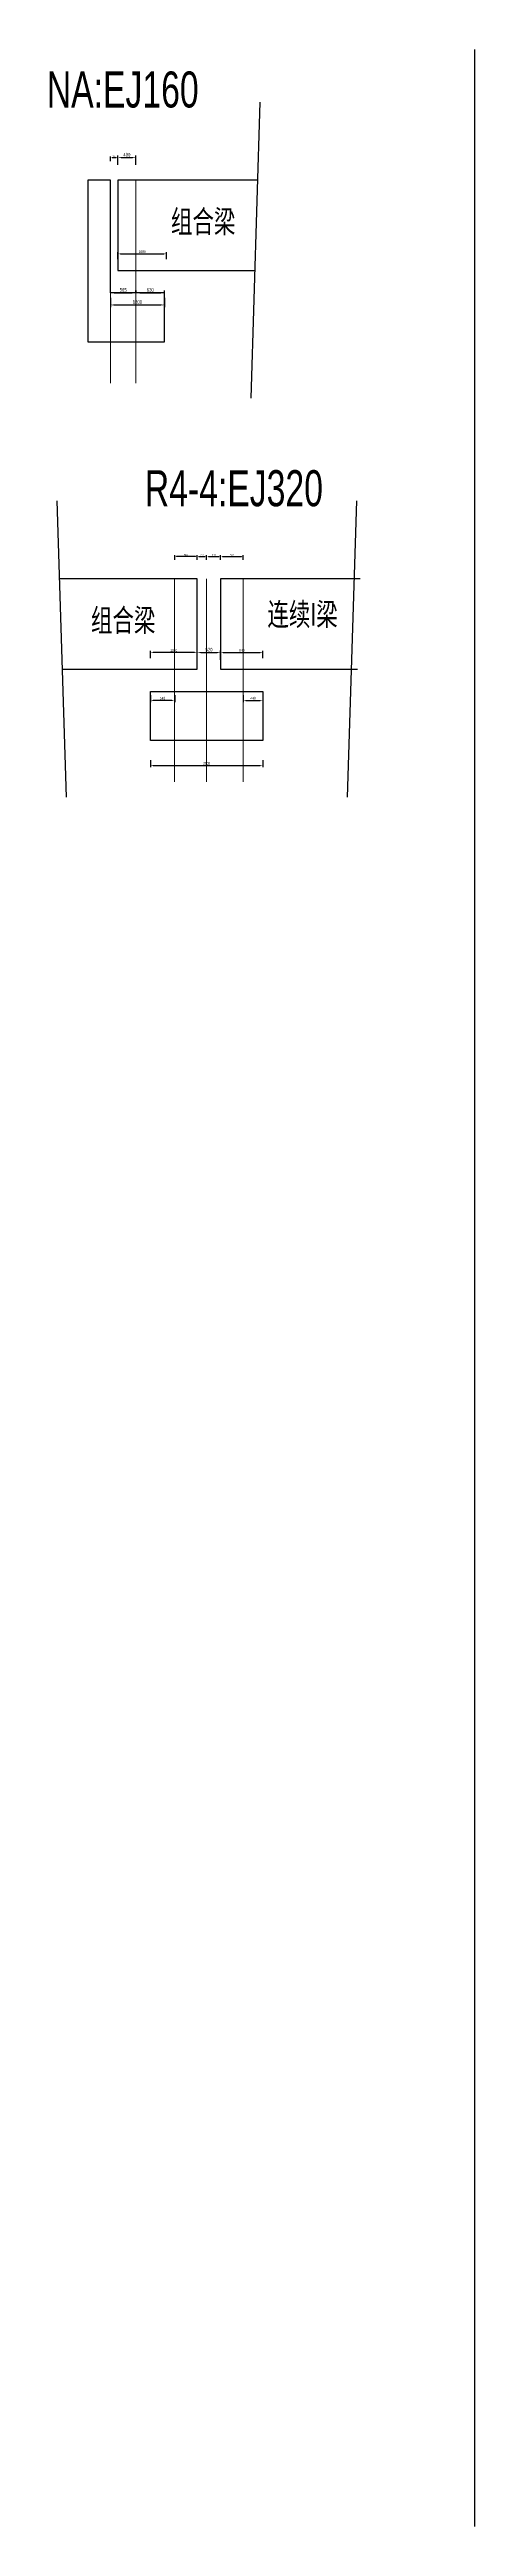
# Model space of a CAD drawing. Header units: metres. Extents: x -46646 to 70989, y -45883 to 20242.
# Drawn here: x 9116 to 18547, y -45883 to 9078 of the extents above; entities that cross this region are included whole.
import ezdxf

# ---------------------------------------------------------------- set-up
doc = ezdxf.new("R2010")
doc.units = ezdxf.units.M
for name, color, linetype, lineweight in [('H标注', 3, 'Continuous', 9), ('H粗线', 4, 'Continuous', 30), ('H设计线', 1, 'Continuous', 15)]:
    doc.layers.add(name, color=color, linetype=linetype, lineweight=lineweight)
doc.styles.add('H仿宋', font='FS_GB2312.ttf', dxfattribs={"width": 0.7})
doc.styles.add('MtXpl__GB2312', font='FS_GB2312.ttf')
doc.dimstyles.new('Annotative', dxfattribs={"dimscale": 0, "dimtxt": 2, "dimasz": 2, "dimexe": 1.25, "dimexo": 0.625, "dimtad": 1, "dimtxsty": 'H仿宋', "dimcen": 2.5, "dimadec": 0, "dimazin": 0, "dimtfac": 1, "dimtmove": 0, "dimatfit": 3, "dimfxl": 4, "dimfxlon": 1, "dimarcsym": 0})

# ---------------------------------------------------------------- blocks, each defined once
blk = doc.blocks.new('*D58')
at = {"layer": 'Defpoints', "color": 0}
for p in [(12603, -2169), (12393, -2670), (12603, -2670)]:
    blk.add_point(p, dxfattribs=at)
at = {"layer": 'H标注', "color": 0, "lineweight": -2}
for p, q in [((12393, -2249), (12393, -2144)), ((12433, -2169), (12563, -2169)), ((12603, -2249), (12603, -2144))]:
    blk.add_line(p, q, dxfattribs=at)
at = {"layer": 'H标注', "color": 0}
for points in [[(12433, -2162), (12433, -2175), (12393, -2169)], [(12563, -2162), (12563, -2175), (12603, -2169)]]:
    blk.add_solid(points, dxfattribs=at)
at = {"layer": 'H标注', "color": 0, "insert": (12498, -2136), "char_height": 40, "attachment_point": 5, "style": 'H仿宋'}
blk.add_mtext('210', dxfattribs=at)
blk = doc.blocks.new('*D61')
at = {"layer": 'Defpoints', "color": 0}
for p in [(12913, -2169), (12603, -2670), (12913, -2670)]:
    blk.add_point(p, dxfattribs=at)
at = {"layer": 'H标注', "color": 0, "lineweight": -2}
for p, q in [((12603, -2249), (12603, -2144)), ((12643, -2169), (12873, -2169)), ((12913, -2249), (12913, -2144))]:
    blk.add_line(p, q, dxfattribs=at)
at = {"layer": 'H标注', "color": 0}
for points in [[(12643, -2162), (12643, -2175), (12603, -2169)], [(12873, -2162), (12873, -2175), (12913, -2169)]]:
    blk.add_solid(points, dxfattribs=at)
at = {"layer": 'H标注', "color": 0, "insert": (12758, -2136), "char_height": 40, "attachment_point": 5, "style": 'H仿宋'}
blk.add_mtext('310', dxfattribs=at)
blk = doc.blocks.new('*D64')
at = {"layer": 'Defpoints', "color": 0}
for p in [(13413, -2169), (12913, -2670), (13413, -2670)]:
    blk.add_point(p, dxfattribs=at)
at = {"layer": 'H标注', "color": 0, "lineweight": -2}
for p, q in [((12913, -2249), (12913, -2144)), ((12953, -2169), (13373, -2169)), ((13413, -2249), (13413, -2144))]:
    blk.add_line(p, q, dxfattribs=at)
at = {"layer": 'H标注', "color": 0}
for points in [[(12953, -2162), (12953, -2175), (12913, -2169)], [(13373, -2162), (13373, -2175), (13413, -2169)]]:
    blk.add_solid(points, dxfattribs=at)
at = {"layer": 'H标注', "color": 0, "insert": (13163, -2136), "char_height": 40, "attachment_point": 5, "style": 'H仿宋'}
blk.add_mtext('500', dxfattribs=at)
blk = doc.blocks.new('*D67')
at = {"layer": 'Defpoints', "color": 0}
for p in [(11893, -2169), (11893, -2670), (12393, -2670)]:
    blk.add_point(p, dxfattribs=at)
at = {"layer": 'H标注', "color": 0, "lineweight": -2}
for p, q in [((11893, -2249), (11893, -2144)), ((12353, -2169), (11933, -2169)), ((12393, -2249), (12393, -2144))]:
    blk.add_line(p, q, dxfattribs=at)
at = {"layer": 'H标注', "color": 0}
for points in [[(11933, -2162), (11933, -2175), (11893, -2169)], [(12353, -2162), (12353, -2175), (12393, -2169)]]:
    blk.add_solid(points, dxfattribs=at)
at = {"layer": 'H标注', "color": 0, "insert": (12143, -2136), "char_height": 40, "attachment_point": 5, "style": 'H仿宋'}
blk.add_mtext('500', dxfattribs=at)
blk = doc.blocks.new('*D70')
at = {"layer": 'Defpoints', "color": 0}
for p in [(11353, -6255), (13853, -6255), (13853, -6811)]:
    blk.add_point(p, dxfattribs=at)
at = {"layer": 'H标注', "color": 0, "lineweight": -2}
for p, q in [((11353, -6691), (11353, -6848)), ((11413, -6811), (13793, -6811)), ((13853, -6691), (13853, -6848))]:
    blk.add_line(p, q, dxfattribs=at)
at = {"layer": 'H标注', "color": 0}
for points in [[(11413, -6801), (11413, -6821), (11353, -6811)], [(13793, -6801), (13793, -6821), (13853, -6811)]]:
    blk.add_solid(points, dxfattribs=at)
at = {"layer": 'H标注', "color": 0, "insert": (12603, -6762), "char_height": 60, "attachment_point": 5, "style": 'H仿宋'}
blk.add_mtext('2500', dxfattribs=at)
blk = doc.blocks.new('*D72')
at = {"layer": 'Defpoints', "color": 0}
for p in [(11353, -4304), (12393, -4670), (11353, -5170)]:
    blk.add_point(p, dxfattribs=at)
at = {"layer": 'H标注', "color": 0, "lineweight": -2}
for p, q in [((11353, -4424), (11353, -4266)), ((12333, -4304), (11413, -4304)), ((12393, -4424), (12393, -4266))]:
    blk.add_line(p, q, dxfattribs=at)
at = {"layer": 'H标注', "color": 0}
for points in [[(11413, -4294), (11413, -4314), (11353, -4304)], [(12333, -4294), (12333, -4314), (12393, -4304)]]:
    blk.add_solid(points, dxfattribs=at)
at = {"layer": 'H标注', "color": 0, "insert": (11873, -4255), "char_height": 60, "attachment_point": 5, "style": 'H仿宋'}
blk.add_mtext('1040', dxfattribs=at)
blk = doc.blocks.new('*D74')
at = {"layer": 'Defpoints', "color": 0}
for p in [(13853, -4304), (12913, -4670), (13853, -5170)]:
    blk.add_point(p, dxfattribs=at)
at = {"layer": 'H标注', "color": 0, "lineweight": -2}
for p, q in [((12913, -4424), (12913, -4266)), ((12973, -4304), (13793, -4304)), ((13853, -4424), (13853, -4266))]:
    blk.add_line(p, q, dxfattribs=at)
at = {"layer": 'H标注', "color": 0}
for points in [[(12973, -4294), (12973, -4314), (12913, -4304)], [(13793, -4294), (13793, -4314), (13853, -4304)]]:
    blk.add_solid(points, dxfattribs=at)
at = {"layer": 'H标注', "color": 0, "insert": (13383, -4255), "char_height": 60, "attachment_point": 5, "style": 'H仿宋'}
blk.add_mtext('940', dxfattribs=at)
blk = doc.blocks.new('*D76')
at = {"layer": 'Defpoints', "color": 0}
for p in [(11353, -5170), (11353, -5365), (11893, -5170)]:
    blk.add_point(p, dxfattribs=at)
at = {"layer": 'H标注', "color": 0, "lineweight": -2}
for p, q in [((11353, -5245), (11353, -5402)), ((11833, -5365), (11413, -5365)), ((11893, -5245), (11893, -5402))]:
    blk.add_line(p, q, dxfattribs=at)
at = {"layer": 'H标注', "color": 0}
for points in [[(11413, -5355), (11413, -5375), (11353, -5365)], [(11833, -5355), (11833, -5375), (11893, -5365)]]:
    blk.add_solid(points, dxfattribs=at)
at = {"layer": 'H标注', "color": 0, "insert": (11623, -5316), "char_height": 60, "attachment_point": 5, "style": 'H仿宋'}
blk.add_mtext('540', dxfattribs=at)
blk = doc.blocks.new('*D78')
at = {"layer": 'Defpoints', "color": 0}
for p in [(13413, -5170), (13853, -5170), (13853, -5365)]:
    blk.add_point(p, dxfattribs=at)
at = {"layer": 'H标注', "color": 0, "lineweight": -2}
for p, q in [((13413, -5245), (13413, -5402)), ((13473, -5365), (13793, -5365)), ((13853, -5245), (13853, -5402))]:
    blk.add_line(p, q, dxfattribs=at)
at = {"layer": 'H标注', "color": 0}
for points in [[(13473, -5355), (13473, -5375), (13413, -5365)], [(13793, -5355), (13793, -5375), (13853, -5365)]]:
    blk.add_solid(points, dxfattribs=at)
at = {"layer": 'H标注', "color": 0, "insert": (13633, -5316), "char_height": 60, "attachment_point": 5, "style": 'H仿宋'}
blk.add_mtext('440', dxfattribs=at)
blk = doc.blocks.new('*D57')
at = {"layer": 'Defpoints', "color": 0, "transparency": 16777216}
for p in [(12913, -4304), (12393, -4670), (12913, -4670)]:
    blk.add_point(p, dxfattribs=at)
at = {"layer": 'H标注', "color": 0, "lineweight": -2, "transparency": 16777216}
for p, q in [((12393, -4464), (12393, -4254)), ((12473, -4304), (12833, -4304)), ((12913, -4464), (12913, -4254))]:
    blk.add_line(p, q, dxfattribs=at)
at = {"layer": 'H标注', "color": 0, "transparency": 16777216}
for points in [[(12473, -4290), (12473, -4317), (12393, -4304)], [(12833, -4290), (12833, -4317), (12913, -4304)]]:
    blk.add_solid(points, dxfattribs=at)
at = {"layer": 'H标注', "color": 0, "transparency": 16777216, "insert": (12653, -4239), "char_height": 80, "attachment_point": 5, "style": 'H仿宋'}
blk.add_mtext('520', dxfattribs=at)
blk = doc.blocks.new('*D383')
at = {"layer": 'Defpoints', "color": 0}
for p in [(10632, 6679), (10467, 6178), (10632, 6178)]:
    blk.add_point(p, dxfattribs=at)
at = {"layer": 'H标注', "color": 0, "lineweight": -2}
for p, q in [((10467, 6599), (10467, 6704)), ((10507, 6679), (10592, 6679)), ((10632, 6599), (10632, 6704))]:
    blk.add_line(p, q, dxfattribs=at)
at = {"layer": 'H标注', "color": 0}
for points in [[(10507, 6685), (10507, 6672), (10467, 6679)], [(10592, 6685), (10592, 6672), (10632, 6679)]]:
    blk.add_solid(points, dxfattribs=at)
at = {"layer": 'H标注', "color": 0, "insert": (10550, 6711), "char_height": 40, "attachment_point": 5, "style": 'H仿宋'}
blk.add_mtext('165', dxfattribs=at)
blk = doc.blocks.new('*D386')
at = {"layer": 'Defpoints', "color": 0}
for p in [(11712, 4544), (10632, 4178), (11712, 3678)]:
    blk.add_point(p, dxfattribs=at)
at = {"layer": 'H标注', "color": 0, "lineweight": -2}
for p, q in [((10632, 4424), (10632, 4581)), ((10692, 4544), (11652, 4544)), ((11712, 4424), (11712, 4581))]:
    blk.add_line(p, q, dxfattribs=at)
at = {"layer": 'H标注', "color": 0}
for points in [[(10692, 4554), (10692, 4534), (10632, 4544)], [(11652, 4554), (11652, 4534), (11712, 4544)]]:
    blk.add_solid(points, dxfattribs=at)
at = {"layer": 'H标注', "color": 0, "insert": (11172, 4592), "char_height": 60, "attachment_point": 5, "style": 'H仿宋'}
blk.add_mtext('1080', dxfattribs=at)
blk = doc.blocks.new('*D388')
at = {"layer": 'Defpoints', "color": 0, "transparency": 16777216}
for p in [(11032, 6679), (10632, 4178), (11032, 4178)]:
    blk.add_point(p, dxfattribs=at)
at = {"layer": 'H标注', "color": 0, "lineweight": -2, "transparency": 16777216}
for p, q in [((10632, 6519), (10632, 6729)), ((10712, 6679), (10952, 6679)), ((11032, 6519), (11032, 6729))]:
    blk.add_line(p, q, dxfattribs=at)
at = {"layer": 'H标注', "color": 0, "transparency": 16777216}
for points in [[(10712, 6692), (10712, 6665), (10632, 6679)], [(10952, 6692), (10952, 6665), (11032, 6679)]]:
    blk.add_solid(points, dxfattribs=at)
at = {"layer": 'H标注', "color": 0, "transparency": 16777216, "insert": (10832, 6744), "char_height": 80, "attachment_point": 5, "style": 'H仿宋'}
blk.add_mtext('400', dxfattribs=at)
blk = doc.blocks.new('*D389')
at = {"layer": 'Defpoints', "color": 0, "transparency": 16777216}
for p in [(10467, 3678), (11667, 3678), (11667, 3410)]:
    blk.add_point(p, dxfattribs=at)
at = {"layer": 'H标注', "color": 0, "lineweight": -2, "transparency": 16777216}
for p, q in [((10467, 3570), (10467, 3360)), ((10547, 3410), (11587, 3410)), ((11667, 3570), (11667, 3360))]:
    blk.add_line(p, q, dxfattribs=at)
at = {"layer": 'H标注', "color": 0, "transparency": 16777216}
for points in [[(10547, 3423), (10547, 3397), (10467, 3410)], [(11587, 3423), (11587, 3397), (11667, 3410)]]:
    blk.add_solid(points, dxfattribs=at)
at = {"layer": 'H标注', "color": 0, "transparency": 16777216, "insert": (11067, 3475), "char_height": 80, "attachment_point": 5, "style": 'H仿宋'}
blk.add_mtext('1200', dxfattribs=at)
blk = doc.blocks.new('*D390')
at = {"layer": 'Defpoints', "color": 0, "transparency": 16777216}
for p in [(10467, 3678), (11032, 3678), (11032, 3678)]:
    blk.add_point(p, dxfattribs=at)
at = {"layer": 'H标注', "color": 0, "lineweight": -2, "transparency": 16777216}
for p, q in [((10467, 3678), (10467, 3728)), ((10547, 3678), (10952, 3678)), ((11032, 3678), (11032, 3728))]:
    blk.add_line(p, q, dxfattribs=at)
at = {"layer": 'H标注', "color": 0, "transparency": 16777216}
for points in [[(10547, 3691), (10547, 3665), (10467, 3678)], [(10952, 3691), (10952, 3665), (11032, 3678)]]:
    blk.add_solid(points, dxfattribs=at)
at = {"layer": 'H标注', "color": 0, "transparency": 16777216, "insert": (10750, 3743), "char_height": 80, "attachment_point": 5, "style": 'H仿宋'}
blk.add_mtext('565', dxfattribs=at)
blk = doc.blocks.new('*D391')
at = {"layer": 'Defpoints', "color": 0, "transparency": 16777216}
for p in [(11037, 3678), (11667, 3678), (11667, 3678)]:
    blk.add_point(p, dxfattribs=at)
at = {"layer": 'H标注', "color": 0, "lineweight": -2, "transparency": 16777216}
for p, q in [((11037, 3678), (11037, 3728)), ((11117, 3678), (11587, 3678)), ((11667, 3678), (11667, 3728))]:
    blk.add_line(p, q, dxfattribs=at)
at = {"layer": 'H标注', "color": 0, "transparency": 16777216}
for points in [[(11117, 3691), (11117, 3665), (11037, 3678)], [(11587, 3691), (11587, 3665), (11667, 3678)]]:
    blk.add_solid(points, dxfattribs=at)
at = {"layer": 'H标注', "color": 0, "transparency": 16777216, "insert": (11352, 3743), "char_height": 80, "attachment_point": 5, "style": 'H仿宋'}
blk.add_mtext('630', dxfattribs=at)

msp = doc.modelspace()

# ---------------------------------------------------------------- linework, layer by layer
at = {"color": 1}
msp.add_line((18547.038, 9077.517), (18547.038, -45883.423), dxfattribs=at)
for p, q in [((13784.296, 7911.286), (13580.679, 1338.601)), ((9280.719, -936.103), (9484.336, -7508.788)), ((15925.209, -936.103), (15721.592, -7508.788))]:
    msp.add_line(p, q)
at = {"layer": 'H粗线'}
for points in [[(9967.051, 2592.437), (11667.051, 2592.437), (11667.051, 3677.846), (10467.051, 3677.846), (10467.051, 4177.846), (10467.051, 6177.846), (9967.051, 6177.846)], [(11352.964, -5169.543), (13852.964, -5169.543), (13852.964, -6254.953), (11352.964, -6254.953)]]:
    msp.add_lwpolyline(points, close=True, dxfattribs=at)
for points in [[(13730.595, 6177.846), (10632.051, 6177.846), (10632.051, 4177.846), (13668.637, 4177.846)], [(9396.379, -4669.543), (12392.964, -4669.543), (12392.964, -2669.543), (9334.42, -2669.543)], [(16011.508, -2669.543), (12912.964, -2669.543), (12912.964, -4669.543), (15949.55, -4669.543)]]:
    msp.add_lwpolyline(points, dxfattribs=at)
at = {"layer": 'H设计线'}
for p, q in [((10467.051, 6177.846), (10467.051, 1677.846)), ((11032.051, 6177.846), (11032.051, 1677.846)), ((11892.964, -2669.543), (11892.964, -7169.543)), ((12602.964, -2669.543), (12602.964, -7169.543)), ((13412.964, -2669.543), (13412.964, -7169.543))]:
    msp.add_line(p, q, dxfattribs=at)

# ---------------------------------------------------------------- texts
at = {"layer": 'H标注', "color": 1, "width": 0.7}
for s, height, style, p in [('NA:EJ160', 800, 'MtXpl__GB2312', (9054.135, 7791.199)), ('组合梁', 500, 'H仿宋', (11809.305, 5011.07)), ('R4-4:EJ320', 800, 'MtXpl__GB2312', (11229.734, -1056.19)), ('组合梁', 500, 'H仿宋', (10034.259, -3836.319)), ('连续I梁', 500, 'H仿宋', (13950.218, -3704.334))]:
    msp.add_text(s, height=height, dxfattribs=dict(at, style=style)).set_placement(p)

# ---------------------------------------------------------------- dimensions: what is measured, and where the dimension line sits
at = {"layer": 'H标注'}
for base, p1, p2, picture, middle in [((10632.051, 6678.756), (10467.051, 6177.846), (10632.051, 6177.846), '*D383', (10549.551, 6711.256)), ((11032.051, 6678.756), (10632.051, 4177.846), (11032.051, 4177.846), '*D388', (10832.051, 6743.756)), ((11712.051, 4543.564), (10632.051, 4177.846), (11712.051, 3677.846), '*D386', (11172.051, 4592.314)), ((11032.051, 3677.846), (10467.051, 3677.846), (11032.051, 3677.846), '*D390', (10749.551, 3742.846)), ((11667.051, 3409.941), (10467.051, 3677.846), (11667.051, 3677.846), '*D389', (11067.051, 3474.941)), ((11667.051, 3677.846), (11037.051, 3677.846), (11667.051, 3677.846), '*D391', (11352.051, 3742.846)), ((11892.964, -2168.633), (12392.964, -2669.543), (11892.964, -2669.543), '*D67', (12142.964, -2136.133)), ((12602.964, -2168.633), (12392.964, -2669.543), (12602.964, -2669.543), '*D58', (12497.964, -2136.133)), ((12912.964, -2168.633), (12602.964, -2669.543), (12912.964, -2669.543), '*D61', (12757.964, -2136.133)), ((13412.964, -2168.633), (12912.964, -2669.543), (13412.964, -2669.543), '*D64', (13162.964, -2136.133)), ((11352.964, -4303.825), (12392.964, -4669.543), (11352.964, -5169.543), '*D72', (11872.964, -4255.075)), ((12912.964, -4303.825), (12392.964, -4669.543), (12912.964, -4669.543), '*D57', (12652.964, -4238.825)), ((13852.964, -4303.825), (12912.964, -4669.543), (13852.964, -5169.543), '*D74', (13382.964, -4255.075)), ((11352.964, -5364.991), (11892.964, -5169.543), (11352.964, -5169.543), '*D76', (11622.964, -5316.241)), ((13852.964, -5364.991), (13412.964, -5169.543), (13852.964, -5169.543), '*D78', (13632.964, -5316.241)), ((13852.964, -6810.537), (11352.964, -6254.953), (13852.964, -6254.953), '*D70', (12602.964, -6761.787))]:
    dim = msp.add_linear_dim(base=base, p1=p1, p2=p2, dimstyle='Annotative', dxfattribs=at)
    dim.commit()
    dim.dimension.update_dxf_attribs({"geometry": picture, "text_midpoint": middle})

doc.saveas('drawing.dxf')
